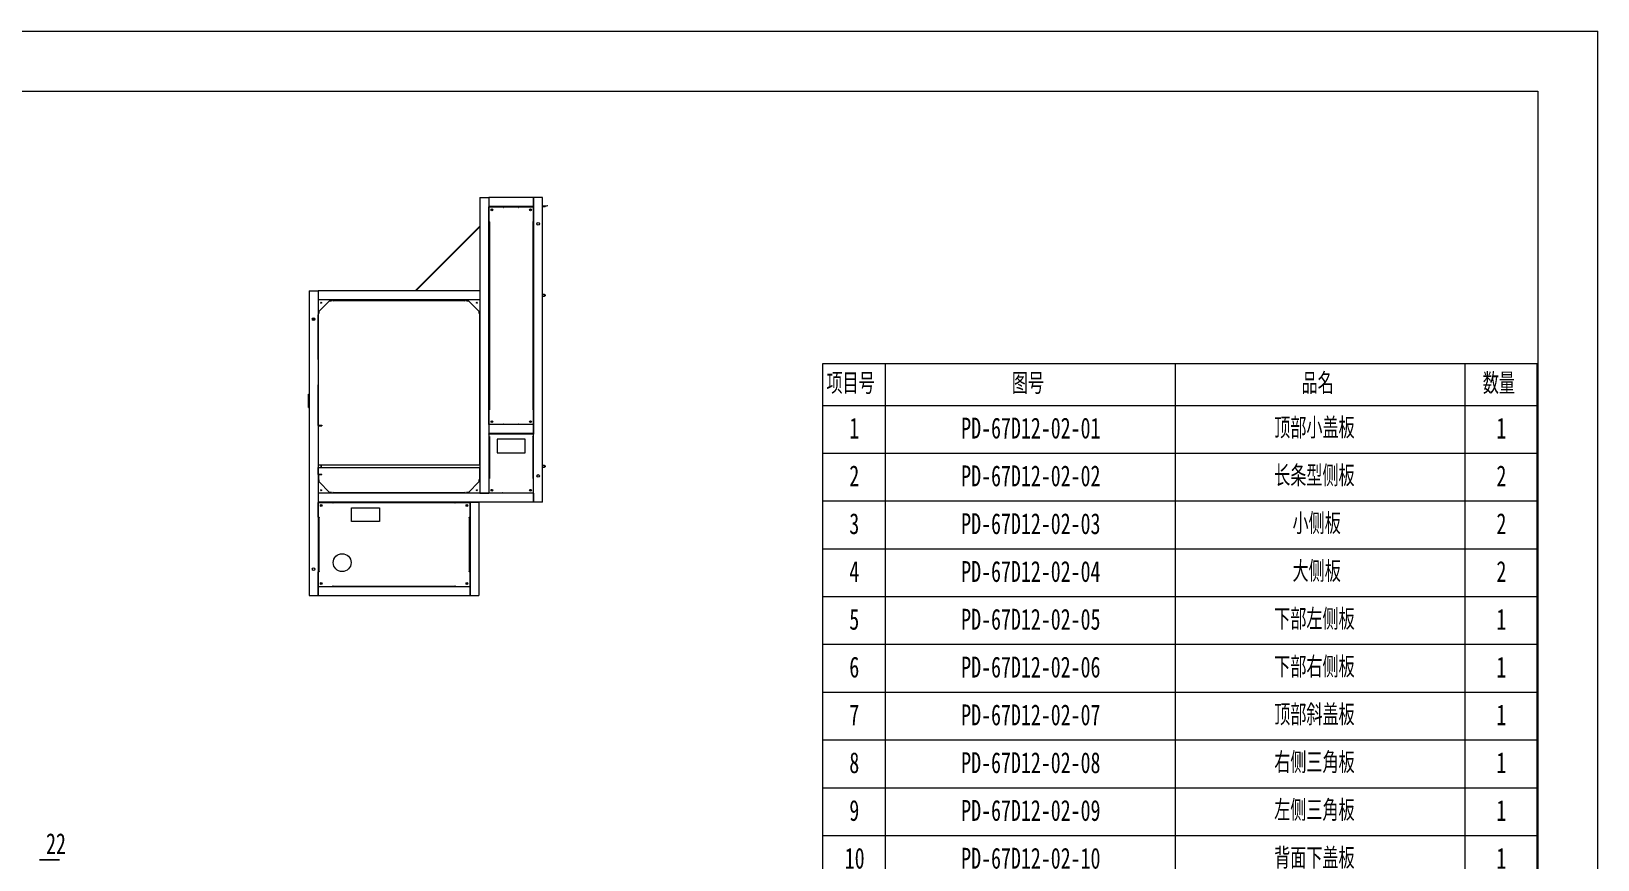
# Model space of a CAD drawing. Header units: millimetres. Extents: x 2 to 8402, y 4 to 5944.
# Drawn here: x 3153 to 8402, y 3168 to 5944 of the extents above; entities that cross this region are included whole.
import ezdxf

# ---------------------------------------------------------------- set-up
doc = ezdxf.new("R2010")
doc.units = ezdxf.units.MM
doc.header["$LTSCALE"] = 20
doc.layers.add('A-TITLEBLOCK', color=7, linetype='Continuous', lineweight=15)
doc.styles.add('SLDTEXTSTYLE0', font='TXT', dxfattribs={"width": 0.7, "bigfont": 'bigfont'})
doc.styles.add('SLDTEXTSTYLE1', font='TXT', dxfattribs={"width": 0.7})

# ---------------------------------------------------------------- blocks, each defined once
blk = doc.blocks.new('SW_TABLEANNOTATION_0')
at = {"layer": 'A-TITLEBLOCK', "color": 0}
for p, q in [((0, 0), (0, -3823.1)), ((2394.9, 0), (0, 0)), ((210.4, 0), (210.4, -138.7)), ((1181.2, 0), (1181.2, -138.7)), ((2152.1, 0), (2152.1, -138.7)), ((2394.9, -3823.1), (2394.9, 0)), ((0, -138.7), (2394.9, -138.7)), ((210.4, -138.7), (210.4, -3823.1)), ((1181.2, -138.7), (1181.2, -3823.1)), ((2152.1, -138.7), (2152.1, -3823.1)), ((0, -298.9), (2394.9, -298.9)), ((0, -459.1), (2394.9, -459.1)), ((0, -619.3), (2394.9, -619.3)), ((0, -779.5), (2394.9, -779.5)), ((0, -939.6), (2394.9, -939.6)), ((0, -1099.8), (2394.9, -1099.8)), ((0, -1260), (2394.9, -1260)), ((0, -1420.2), (2394.9, -1420.2)), ((0, -1580.4), (2394.9, -1580.4)), ((0, -1740.6), (2394.9, -1740.6)), ((0, -1900.8), (2394.9, -1900.8)), ((0, -2061), (2394.9, -2061)), ((0, -2221.2), (2394.9, -2221.2)), ((0, -2381.4), (2394.9, -2381.4)), ((0, -2541.6), (2394.9, -2541.6)), ((0, -2701.7), (2394.9, -2701.7)), ((0, -2861.9), (2394.9, -2861.9)), ((0, -3022.1), (2394.9, -3022.1)), ((0, -3182.3), (2394.9, -3182.3)), ((0, -3342.5), (2394.9, -3342.5)), ((0, -3502.7), (2394.9, -3502.7)), ((0, -3662.9), (2394.9, -3662.9)), ((0, -3823.1), (2394.9, -3823.1))]:
    blk.add_line(p, q, dxfattribs=at)
at = {"layer": 'A-TITLEBLOCK', "color": 0, "char_height": 70, "attachment_point": 1}
for s, insert, style in [('项\\M+196DA\\M+18D86', (13.4, -30.4), 'SLDTEXTSTYLE0'), ('图\\M+18D86', (634.5, -30.4), 'SLDTEXTSTYLE0'), ('\\M+19569\\M+196BC', (1605.4, -30.4), 'SLDTEXTSTYLE0'), ('\\M+19094\\M+197CA', (2212.4, -30.4), 'SLDTEXTSTYLE0'), ('1', (89.8, -179.8), 'SLDTEXTSTYLE1'), ('PD-67D12-02-01', (464.8, -179.8), 'SLDTEXTSTYLE1'), ('顶\\M+19594\\M+18FAC\\M+1E1B3\\M+194C2', (1513.6, -179.8), 'SLDTEXTSTYLE0'), ('1', (2258.2, -179.8), 'SLDTEXTSTYLE1'), ('2', (89.8, -340), 'SLDTEXTSTYLE1'), ('PD-67D12-02-02', (464.8, -340), 'SLDTEXTSTYLE1'), ('长\\M+18FF0\\M+18C5E侧\\M+194C2', (1513.6, -340), 'SLDTEXTSTYLE0'), ('2', (2258.2, -340), 'SLDTEXTSTYLE1'), ('3', (89.8, -500.2), 'SLDTEXTSTYLE1'), ('PD-67D12-02-03', (464.8, -500.2), 'SLDTEXTSTYLE1'), ('\\M+18FAC侧\\M+194C2', (1574.9, -500.2), 'SLDTEXTSTYLE0'), ('2', (2258.2, -500.2), 'SLDTEXTSTYLE1'), ('4', (89.8, -660.4), 'SLDTEXTSTYLE1'), ('PD-67D12-02-04', (464.8, -660.4), 'SLDTEXTSTYLE1'), ('\\M+191E5侧\\M+194C2', (1574.9, -660.4), 'SLDTEXTSTYLE0'), ('2', (2258.2, -660.4), 'SLDTEXTSTYLE1'), ('5', (89.8, -820.6), 'SLDTEXTSTYLE1'), ('PD-67D12-02-05', (464.8, -820.6), 'SLDTEXTSTYLE1'), ('\\M+189BA\\M+19594\\M+18DB6侧\\M+194C2', (1513.7, -820.6), 'SLDTEXTSTYLE0'), ('1', (2258.2, -820.6), 'SLDTEXTSTYLE1'), ('6', (89.9, -980.8), 'SLDTEXTSTYLE1'), ('PD-67D12-02-06', (464.8, -980.8), 'SLDTEXTSTYLE1'), ('\\M+189BA\\M+19594\\M+18945侧\\M+194C2', (1513.7, -980.8), 'SLDTEXTSTYLE0'), ('1', (2258.2, -980.8), 'SLDTEXTSTYLE1'), ('7', (89.9, -1141), 'SLDTEXTSTYLE1'), ('PD-67D12-02-07', (464.8, -1141), 'SLDTEXTSTYLE1'), ('顶\\M+19594\\M+18ECE\\M+1E1B3\\M+194C2', (1513.6, -1141), 'SLDTEXTSTYLE0'), ('1', (2258.2, -1141), 'SLDTEXTSTYLE1'), ('8', (89.9, -1301.2), 'SLDTEXTSTYLE1'), ('PD-67D12-02-08', (464.8, -1301.2), 'SLDTEXTSTYLE1'), ('\\M+18945侧\\M+18E4F\\M+18A70\\M+194C2', (1513.7, -1301.2), 'SLDTEXTSTYLE0'), ('1', (2258.2, -1301.2), 'SLDTEXTSTYLE1'), ('9', (89.9, -1461.3), 'SLDTEXTSTYLE1'), ('PD-67D12-02-09', (464.8, -1461.3), 'SLDTEXTSTYLE1'), ('\\M+18DB6侧\\M+18E4F\\M+18A70\\M+194C2', (1513.6, -1461.3), 'SLDTEXTSTYLE0'), ('1', (2258.2, -1461.3), 'SLDTEXTSTYLE1'), ('10', (74.5, -1621.5), 'SLDTEXTSTYLE1'), ('PD-67D12-02-10', (464.8, -1621.5), 'SLDTEXTSTYLE1'), ('\\M+19477\\M+196CA\\M+189BA\\M+1E1B3\\M+194C2', (1513.5, -1621.5), 'SLDTEXTSTYLE0'), ('1', (2258.2, -1621.5), 'SLDTEXTSTYLE1'), ('11', (74.5, -1781.7), 'SLDTEXTSTYLE1'), ('PD-67D12-02-11', (464.8, -1781.7), 'SLDTEXTSTYLE1'), ('\\M+19477\\M+196CA\\M+18FAC挡\\M+194C2', (1513.6, -1781.7), 'SLDTEXTSTYLE0'), ('1', (2258.2, -1781.7), 'SLDTEXTSTYLE1'), ('PD-67D12-02-12', (464.8, -1941.9), 'SLDTEXTSTYLE1'), ('\\M+19477\\M+196CA\\M+18FAC\\M+1E1B3\\M+194C2', (1513.6, -1941.9), 'SLDTEXTSTYLE0'), ('12', (74.5, -1941.9), 'SLDTEXTSTYLE1'), ('1', (2258.2, -1941.9), 'SLDTEXTSTYLE1'), ('风\\M+190EE\\M+18CC5\\M+192E8\\M+189CB1', (1498.2, -2102.1), 'SLDTEXTSTYLE0'), ('13', (74.5, -2102.1), 'SLDTEXTSTYLE1'), ('PD-67D12-02-13', (464.8, -2102.1), 'SLDTEXTSTYLE1'), ('1', (2258.2, -2102.1), 'SLDTEXTSTYLE1'), ('风\\M+190EE\\M+18CC5\\M+192E8\\M+189CB2', (1498.2, -2262.3), 'SLDTEXTSTYLE0'), ('14', (74.5, -2262.3), 'SLDTEXTSTYLE1'), ('PD-67D12-02-14', (464.8, -2262.3), 'SLDTEXTSTYLE1'), ('1', (2258.2, -2262.3), 'SLDTEXTSTYLE1'), ('15', (74.5, -2422.5), 'SLDTEXTSTYLE1'), ('PD-67D12-02-15', (464.8, -2422.5), 'SLDTEXTSTYLE1'), ('\\M+19477\\M+196CA\\M+18FE3\\M+1E1B3\\M+194C2', (1513.6, -2422.5), 'SLDTEXTSTYLE0'), ('1', (2258.2, -2422.5), 'SLDTEXTSTYLE1'), ('16', (74.5, -2582.7), 'SLDTEXTSTYLE1'), ('PD-67D12-02-16', (464.8, -2582.7), 'SLDTEXTSTYLE1'), ('线缆\\M+18CC5\\M+192E8\\M+189CB', (1513.6, -2582.7), 'SLDTEXTSTYLE0'), ('1', (2258.2, -2582.7), 'SLDTEXTSTYLE1'), ('17', (74.5, -2742.9), 'SLDTEXTSTYLE1'), ('PD-67D12-02-17', (464.8, -2742.9), 'SLDTEXTSTYLE1'), ('\\M+19463\\M+18EE8衬\\M+194C2', (1544.2, -2742.9), 'SLDTEXTSTYLE0'), ('2', (2258.2, -2742.9), 'SLDTEXTSTYLE1'), ('18', (74.5, -2903.1), 'SLDTEXTSTYLE1'), ('PD-67D12-02-18', (464.8, -2903.1), 'SLDTEXTSTYLE1'), ('\\M+18D54\\M+190A7\\M+1E1B4\\M+18E78\\M+189CB', (1513.6, -2903.1), 'SLDTEXTSTYLE0'), ('1', (2258.2, -2903.1), 'SLDTEXTSTYLE1'), ('19', (74.5, -3063.3), 'SLDTEXTSTYLE1'), ('PD-67D12-02-19', (464.8, -3063.3), 'SLDTEXTSTYLE1'), ('\\M+18D40\\M+192EA\\M+194C2', (1574.9, -3063.3), 'SLDTEXTSTYLE0'), ('1', (2258.2, -3063.3), 'SLDTEXTSTYLE1'), ('20', (74.5, -3223.5), 'SLDTEXTSTYLE1'), ('PD-67D12-02-20', (464.8, -3223.5), 'SLDTEXTSTYLE1'), ('过滤\\M+1E3A4压\\M+194C2', (1513.6, -3223.5), 'SLDTEXTSTYLE0'), ('5', (2258.2, -3223.5), 'SLDTEXTSTYLE1'), ('21', (74.5, -3383.6), 'SLDTEXTSTYLE1'), ('PD-67D12-02-21', (464.8, -3383.6), 'SLDTEXTSTYLE1'), ('\\M+19BA0\\M+1968B钩A', (1559.5, -3383.6), 'SLDTEXTSTYLE0'), ('2', (2258.2, -3383.6), 'SLDTEXTSTYLE1'), ('22', (74.5, -3543.8), 'SLDTEXTSTYLE1'), ('PD-67D12-02-22', (464.8, -3543.8), 'SLDTEXTSTYLE1'), ('\\M+194A0\\M+191CC\\M+18CC5\\M+192E8\\M+19786丝', (1483.1, -3543.8), 'SLDTEXTSTYLE0'), ('3', (2258.2, -3543.8), 'SLDTEXTSTYLE1'), ('23', (74.5, -3704), 'SLDTEXTSTYLE1'), ('PD-67D12-02-23', (464.8, -3704), 'SLDTEXTSTYLE1'), ('\\M+18D40\\M+1E1B3\\M+194C2\\M+19D87销\\M+194C2', (1482.9, -3704), 'SLDTEXTSTYLE0'), ('2', (2258.2, -3704), 'SLDTEXTSTYLE1')]:
    blk.add_mtext(s, dxfattribs=dict(at, insert=insert, style=style))
blk = doc.blocks.new('SW_NOTE_3')
at = {"layer": 'A-TITLEBLOCK', "color": 0}
for p, q in [((-67.9, 0), (0, 0)), ((0, 0), (-67.9, 0)), ((-67.9, 0), (0, 0)), ((0, 0), (-67.9, 0)), ((-67.9, 0), (0, 0)), ((0, 0), (-67.9, 0))]:
    blk.add_line(p, q, dxfattribs=at)
at = {"layer": 'A-TITLEBLOCK', "color": 0, "insert": (-12.2, 88.7), "char_height": 70, "attachment_point": 2, "style": 'SLDTEXTSTYLE1'}
blk.add_mtext('22', dxfattribs=at)

msp = doc.modelspace()

# ---------------------------------------------------------------- linework, layer by layer
at = {"color": 7, "linetype": 'Continuous', "lineweight": 15}
for p, q in [((4656.112, 5387.079), (4656.112, 4396.079)), ((4656.112, 5387.079), (4686.112, 5387.079)), ((4686.112, 5387.079), (4686.112, 4396.079)), ((4836.112, 5387.079), (4686.112, 5387.079)), ((4686.112, 5387.079), (4686.112, 5357.079)), ((4836.112, 5357.079), (4686.112, 5357.079)), ((4686.612, 5306.879), (4686.612, 5356.079)), ((4686.612, 5356.079), (4735.812, 5356.079)), ((4731.112, 5357.079), (4731.112, 5356.079)), ((4732.212, 5357.079), (4731.212, 5356.079)), ((4735.812, 5356.079), (4735.812, 5353.979)), ((4735.812, 5353.979), (4736.612, 5353.979)), ((4736.612, 5354.779), (4736.612, 5356.079)), ((4785.612, 5356.079), (4736.612, 5356.079)), ((4736.612, 5353.979), (4736.612, 5354.779)), ((4785.612, 5354.779), (4736.612, 5354.779)), ((4764.739, 5357.079), (4763.739, 5356.079)), ((4767.567, 5357.079), (4766.567, 5356.079)), ((4785.612, 5356.079), (4785.612, 5354.779)), ((4785.612, 5354.779), (4785.612, 5353.979)), ((4785.612, 5353.979), (4786.412, 5353.979)), ((4786.412, 5353.979), (4786.412, 5356.079)), ((4786.412, 5356.079), (4835.612, 5356.079)), ((4791.112, 5356.079), (4791.112, 5357.079)), ((4835.612, 5356.079), (4835.612, 5306.879)), ((4836.112, 5387.079), (4836.112, 5357.079)), ((4836.112, 4366.079), (4836.112, 5387.079)), ((4866.112, 5387.079), (4836.112, 5387.079)), ((4866.112, 4366.079), (4866.112, 5387.079)), ((4868.112, 5357.08), (4866.112, 5357.08)), ((4868.112, 5357.079), (4866.112, 5357.079)), ((4868.112, 5357.08), (4868.112, 5359.08)), ((4868.112, 5359.08), (4874.112, 5359.08)), ((4868.112, 5357.079), (4868.112, 5357.08)), ((4868.112, 5357.08), (4874.112, 5357.08)), ((4874.112, 5359.08), (4874.35, 5359.14)), ((4874.112, 5359.08), (4874.112, 5357.08)), ((4874.112, 5359.08), (4874.597, 5357.14)), ((4874.35, 5359.14), (4882.112, 5361.08)), ((4874.836, 5357.2), (4874.35, 5359.14)), ((4874.597, 5357.14), (4874.836, 5357.2)), ((4882.597, 5359.14), (4874.836, 5357.2)), ((4882.112, 5361.08), (4882.597, 5359.14)), ((4686.612, 5312.079), (4686.112, 5312.079)), ((4686.612, 5311.479), (4686.112, 5310.979)), ((4688.712, 5306.879), (4686.612, 5306.879)), ((4686.612, 4676.079), (4686.612, 5306.079)), ((4686.612, 5306.079), (4687.912, 5306.079)), ((4687.912, 5306.079), (4687.912, 4676.079)), ((4687.912, 5306.079), (4688.712, 5306.079)), ((4688.712, 5306.079), (4688.712, 5306.879)), ((4835.612, 5306.879), (4833.512, 5306.879)), ((4833.512, 5306.879), (4833.512, 5306.079)), ((4833.512, 5306.079), (4834.312, 5306.079)), ((4834.312, 4676.079), (4834.312, 5306.079)), ((4834.312, 5306.079), (4835.612, 5306.079)), ((4836.112, 5312.079), (4835.612, 5312.079)), ((4835.612, 5306.079), (4835.612, 4676.079)), ((4656.112, 5291.796), (4438.894, 5074.579)), ((4440.026, 5074.579), (4656.112, 5290.665)), ((4686.612, 5278.952), (4686.112, 5278.452)), ((4686.612, 5276.123), (4686.112, 5275.623)), ((4084.112, 5074.579), (4084.112, 4053.579)), ((4084.112, 5074.579), (4114.112, 5074.579)), ((4114.112, 5074.579), (4114.112, 4053.579)), ((4656.112, 5074.579), (4114.112, 5074.579)), ((4114.112, 5074.579), (4114.112, 5044.579)), ((4656.112, 5044.579), (4114.112, 5044.579)), ((4117.112, 5006.579), (4152.112, 5041.579)), ((4152.112, 5041.579), (4159.112, 5041.579)), ((4159.112, 5041.579), (4159.112, 5044.579)), ((4163.812, 5043.579), (4159.112, 5043.579)), ((4163.812, 5043.579), (4163.812, 5041.479)), ((4163.812, 5041.479), (4164.612, 5041.479)), ((4164.612, 5043.579), (4164.612, 5042.779)), ((4164.612, 5043.579), (4605.612, 5043.579)), ((4164.612, 5042.779), (4605.612, 5042.779)), ((4164.612, 5042.779), (4164.612, 5042.279)), ((4164.612, 5042.279), (4605.612, 5042.279)), ((4164.612, 5041.479), (4164.612, 5042.279)), ((4605.612, 5043.579), (4605.612, 5042.779)), ((4605.612, 5042.279), (4605.612, 5042.779)), ((4605.612, 5042.279), (4605.612, 5041.479)), ((4605.612, 5041.479), (4606.412, 5041.479)), ((4606.412, 5041.479), (4606.412, 5043.579)), ((4611.112, 5043.579), (4606.412, 5043.579)), ((4611.112, 5044.579), (4611.112, 5041.579)), ((4611.112, 5041.579), (4618.112, 5041.579)), ((4618.112, 5041.579), (4653.112, 5006.579)), ((4656.112, 5074.579), (4656.112, 5044.579)), ((4686.612, 5063.579), (4686.112, 5063.579)), ((4686.112, 5055.579), (4686.612, 5055.579)), ((4836.112, 5062.579), (4835.612, 5062.579)), ((4835.612, 5056.579), (4836.112, 5056.579)), ((4873.112, 5062.579), (4866.112, 5062.579)), ((4866.112, 5056.579), (4873.112, 5056.579)), ((4874.612, 5061.079), (4873.112, 5062.579)), ((4873.112, 5056.579), (4873.112, 5062.579)), ((4873.112, 5056.579), (4874.612, 5058.079)), ((4874.612, 5061.079), (4874.612, 5058.079)), ((4114.112, 4999.579), (4117.112, 4999.579)), ((4114.612, 4999.579), (4114.612, 4994.379)), ((4116.712, 4994.379), (4114.612, 4994.379)), ((4114.612, 4993.579), (4115.412, 4993.579)), ((4114.612, 4938.579), (4114.612, 4993.579)), ((4115.412, 4938.579), (4115.412, 4993.579)), ((4115.912, 4993.579), (4115.412, 4993.579)), ((4115.912, 4993.579), (4116.712, 4993.579)), ((4116.712, 4993.579), (4116.712, 4994.379)), ((4117.112, 4999.579), (4117.112, 5006.579)), ((4653.112, 5006.579), (4653.112, 4999.579)), ((4653.112, 4999.579), (4656.112, 4999.579)), ((4655.612, 4994.379), (4653.512, 4994.379)), ((4653.512, 4994.379), (4653.512, 4993.579)), ((4653.512, 4993.579), (4654.312, 4993.579)), ((4654.812, 4993.579), (4654.312, 4993.579)), ((4655.612, 4993.579), (4654.812, 4993.579)), ((4654.812, 4993.579), (4654.812, 4938.579)), ((4655.612, 4994.379), (4655.612, 4999.579)), ((4655.612, 4993.579), (4655.612, 4938.579)), ((4114.612, 4938.579), (4115.412, 4938.579)), ((4114.612, 4844.042), (4114.612, 4938.579)), ((4115.412, 4844.042), (4115.412, 4938.579)), ((4655.612, 4938.579), (4654.812, 4938.579)), ((4654.812, 4938.579), (4654.812, 4844.042)), ((4655.612, 4938.579), (4655.612, 4844.042)), ((4114.612, 4844.042), (4115.412, 4844.042)), ((4114.712, 4844.042), (4114.712, 4759.042)), ((4115.412, 4759.042), (4115.412, 4844.042)), ((4654.812, 4844.042), (4655.612, 4844.042)), ((4654.812, 4844.042), (4654.812, 4759.042)), ((4655.512, 4759.042), (4655.512, 4844.042)), ((4082.112, 4728.079), (4084.112, 4728.079)), ((4082.112, 4683.079), (4082.112, 4728.079)), ((4115.412, 4759.042), (4114.612, 4759.042)), ((4114.612, 4623.697), (4114.612, 4759.042)), ((4115.412, 4624.066), (4115.412, 4759.042)), ((4655.612, 4759.042), (4654.812, 4759.042)), ((4654.812, 4759.042), (4654.812, 4501.079)), ((4655.612, 4759.042), (4655.612, 4501.079)), ((4082.112, 4683.079), (4084.112, 4683.079)), ((4687.912, 4676.079), (4686.612, 4676.079)), ((4686.612, 4626.079), (4686.612, 4675.279)), ((4686.612, 4675.279), (4688.712, 4675.279)), ((4688.712, 4676.079), (4687.912, 4676.079)), ((4688.712, 4675.279), (4688.712, 4676.079)), ((4834.312, 4676.079), (4833.512, 4676.079)), ((4833.512, 4676.079), (4833.512, 4675.279)), ((4833.512, 4675.279), (4835.612, 4675.279)), ((4835.612, 4676.079), (4834.312, 4676.079)), ((4835.612, 4675.279), (4835.612, 4626.079)), ((4115.612, 4622.579), (4114.112, 4622.579)), ((4115.612, 4622.579), (4115.612, 4624.079)), ((4115.612, 4624.079), (4126.112, 4624.079)), ((4115.612, 4622.579), (4126.112, 4622.579)), ((4115.612, 4490.079), (4115.612, 4622.579)), ((4126.112, 4624.079), (4126.112, 4622.579)), ((4686.612, 4671.079), (4686.112, 4671.079)), ((4836.112, 4626.079), (4686.112, 4626.079)), ((4686.112, 4626.079), (4686.112, 4596.079)), ((4736.612, 4628.179), (4735.812, 4628.179)), ((4735.812, 4628.179), (4735.812, 4626.079)), ((4736.612, 4627.379), (4736.612, 4628.179)), ((4736.612, 4627.379), (4785.612, 4627.379)), ((4736.612, 4626.079), (4736.612, 4627.379)), ((4786.412, 4628.179), (4785.612, 4628.179)), ((4785.612, 4628.179), (4785.612, 4627.379)), ((4785.612, 4627.379), (4785.612, 4626.079)), ((4786.412, 4626.079), (4786.412, 4628.179)), ((4836.112, 4671.079), (4835.612, 4671.079)), ((4836.112, 4626.079), (4836.112, 4596.079)), ((4836.112, 4596.079), (4686.112, 4596.079)), ((4835.612, 4595.079), (4686.612, 4595.079)), ((4686.612, 4593.779), (4686.612, 4595.079)), ((4686.612, 4593.779), (4686.612, 4585.879)), ((4835.612, 4593.779), (4686.612, 4593.779)), ((4686.612, 4585.879), (4688.712, 4585.879)), ((4686.612, 4585.079), (4686.612, 4446.079)), ((4686.612, 4585.079), (4687.912, 4585.079)), ((4687.912, 4585.079), (4687.912, 4446.079)), ((4688.712, 4585.079), (4687.912, 4585.079)), ((4688.712, 4585.879), (4688.712, 4585.079)), ((4714.112, 4577.079), (4714.112, 4531.079)), ((4808.112, 4577.079), (4714.112, 4577.079)), ((4808.112, 4531.079), (4808.112, 4577.079)), ((4833.512, 4585.879), (4835.612, 4585.879)), ((4833.512, 4585.079), (4833.512, 4585.879)), ((4834.312, 4585.079), (4833.512, 4585.079)), ((4834.312, 4446.079), (4834.312, 4585.079)), ((4834.312, 4585.079), (4835.612, 4585.079)), ((4835.612, 4595.079), (4835.612, 4593.779)), ((4835.612, 4585.879), (4835.612, 4593.779)), ((4835.612, 4446.079), (4835.612, 4585.079)), ((4714.112, 4531.079), (4808.112, 4531.079)), ((4123.612, 4490.079), (4114.112, 4490.079)), ((4114.112, 4482.079), (4123.612, 4482.079)), ((4114.612, 4458.697), (4114.612, 4482.079)), ((4115.412, 4459.066), (4115.412, 4482.079)), ((4123.612, 4490.079), (4123.612, 4482.079)), ((4124.612, 4489.079), (4123.612, 4489.079)), ((4123.612, 4483.079), (4124.612, 4483.079)), ((4656.112, 4490.079), (4124.612, 4490.079)), ((4124.612, 4490.079), (4124.612, 4482.079)), ((4124.612, 4482.079), (4656.112, 4482.079)), ((4655.612, 4501.079), (4654.812, 4501.079)), ((4654.812, 4501.079), (4654.812, 4490.079)), ((4654.812, 4482.079), (4654.812, 4446.079)), ((4655.612, 4501.079), (4655.612, 4490.079)), ((4655.612, 4482.079), (4655.612, 4446.079)), ((4686.612, 4490.079), (4686.112, 4490.079)), ((4686.112, 4482.079), (4686.612, 4482.079)), ((4836.112, 4489.079), (4835.612, 4489.079)), ((4835.612, 4483.079), (4836.112, 4483.079)), ((4873.112, 4489.079), (4866.112, 4489.079)), ((4866.112, 4483.079), (4873.112, 4483.079)), ((4874.612, 4487.579), (4873.112, 4489.079)), ((4873.112, 4483.079), (4873.112, 4489.079)), ((4873.112, 4483.079), (4874.612, 4484.579)), ((4874.612, 4487.579), (4874.612, 4484.579)), ((4115.612, 4457.579), (4114.112, 4457.579)), ((4117.112, 4441.079), (4114.112, 4441.079)), ((4115.612, 4457.579), (4115.612, 4459.079)), ((4126.112, 4459.079), (4115.612, 4459.079)), ((4126.112, 4457.579), (4115.612, 4457.579)), ((4115.612, 4457.579), (4115.612, 4441.079)), ((4115.612, 4446.079), (4115.912, 4446.079)), ((4115.612, 4445.279), (4116.712, 4445.279)), ((4116.712, 4446.079), (4115.912, 4446.079)), ((4116.712, 4445.279), (4116.712, 4446.079)), ((4117.112, 4434.079), (4117.112, 4441.079)), ((4152.112, 4399.079), (4117.112, 4434.079)), ((4126.112, 4457.579), (4126.112, 4459.079)), ((4653.112, 4434.079), (4618.112, 4399.079)), ((4653.112, 4441.079), (4653.112, 4434.079)), ((4656.112, 4441.079), (4653.112, 4441.079)), ((4654.312, 4446.079), (4653.512, 4446.079)), ((4653.512, 4446.079), (4653.512, 4445.279)), ((4653.512, 4445.279), (4655.612, 4445.279)), ((4654.312, 4446.079), (4654.812, 4446.079)), ((4655.612, 4446.079), (4654.812, 4446.079)), ((4655.612, 4441.079), (4655.612, 4445.279)), ((4686.612, 4441.079), (4686.112, 4441.079)), ((4687.912, 4446.079), (4686.612, 4446.079)), ((4686.612, 4445.279), (4686.612, 4396.079)), ((4688.712, 4445.279), (4686.612, 4445.279)), ((4687.912, 4446.079), (4688.712, 4446.079)), ((4688.712, 4446.079), (4688.712, 4445.279)), ((4833.512, 4446.079), (4834.312, 4446.079)), ((4833.512, 4445.279), (4833.512, 4446.079)), ((4835.612, 4445.279), (4833.512, 4445.279)), ((4835.612, 4446.079), (4834.312, 4446.079)), ((4835.612, 4396.079), (4835.612, 4445.279)), ((4836.112, 4441.079), (4835.612, 4441.079)), ((4836.112, 4396.079), (4114.112, 4396.079)), ((4114.112, 4396.079), (4114.112, 4366.079)), ((4836.112, 4366.079), (4114.112, 4366.079)), ((4114.612, 4316.079), (4114.612, 4365.079)), ((4114.612, 4365.079), (4163.612, 4365.079)), ((4159.112, 4399.079), (4152.112, 4399.079)), ((4159.112, 4396.079), (4159.112, 4399.079)), ((4159.112, 4365.079), (4159.112, 4366.079)), ((4163.612, 4362.579), (4163.612, 4365.079)), ((4164.612, 4362.579), (4163.612, 4362.579)), ((4164.612, 4398.179), (4163.812, 4398.179)), ((4163.812, 4398.179), (4163.812, 4396.079)), ((4164.612, 4397.379), (4164.612, 4398.179)), ((4164.612, 4397.379), (4164.612, 4396.879)), ((4605.612, 4397.379), (4164.612, 4397.379)), ((4164.612, 4396.079), (4164.612, 4396.879)), ((4605.612, 4396.879), (4164.612, 4396.879)), ((4572.612, 4365.079), (4164.612, 4365.079)), ((4164.612, 4363.579), (4164.612, 4365.079)), ((4164.612, 4363.579), (4164.612, 4362.579)), ((4572.612, 4363.579), (4164.612, 4363.579)), ((4572.612, 4365.079), (4572.612, 4363.579)), ((4572.612, 4362.579), (4572.612, 4363.579)), ((4573.612, 4362.579), (4572.612, 4362.579)), ((4573.612, 4365.079), (4573.612, 4362.579)), ((4573.612, 4365.079), (4622.612, 4365.079)), ((4578.112, 4366.079), (4578.112, 4365.079)), ((4606.412, 4398.179), (4605.612, 4398.179)), ((4605.612, 4398.179), (4605.612, 4397.379)), ((4605.612, 4396.879), (4605.612, 4397.379)), ((4605.612, 4396.079), (4605.612, 4396.879)), ((4606.412, 4396.079), (4606.412, 4398.179)), ((4611.112, 4399.079), (4611.112, 4396.079)), ((4618.112, 4399.079), (4611.112, 4399.079)), ((4622.612, 4365.079), (4622.612, 4316.079)), ((4623.112, 4366.079), (4623.112, 4053.579)), ((4623.112, 4366.079), (4653.112, 4366.079)), ((4653.112, 4366.079), (4653.112, 4053.579)), ((4656.112, 4396.079), (4686.112, 4396.079)), ((4730.812, 4398.179), (4731.612, 4398.179)), ((4730.812, 4396.079), (4730.812, 4398.179)), ((4731.112, 4396.079), (4731.112, 4398.179)), ((4731.612, 4398.179), (4731.612, 4397.379)), ((4731.612, 4397.379), (4790.612, 4397.379)), ((4731.612, 4396.079), (4731.612, 4397.379)), ((4790.612, 4398.179), (4791.412, 4398.179)), ((4790.612, 4397.379), (4790.612, 4398.179)), ((4790.612, 4397.379), (4790.612, 4396.079)), ((4791.112, 4398.179), (4791.112, 4396.079)), ((4791.412, 4398.179), (4791.412, 4396.079)), ((4836.112, 4396.079), (4836.112, 4366.079)), ((4866.112, 4366.079), (4836.112, 4366.079)), ((4114.112, 4321.079), (4114.612, 4321.079)), ((4114.612, 4316.079), (4117.112, 4316.079)), ((4114.612, 4315.079), (4114.612, 4133.579)), ((4114.612, 4315.079), (4116.112, 4315.079)), ((4116.112, 4315.079), (4116.112, 4133.579)), ((4117.112, 4315.079), (4116.112, 4315.079)), ((4117.112, 4316.079), (4117.112, 4315.079)), ((4226.112, 4347.079), (4320.112, 4347.079)), ((4226.112, 4301.079), (4226.112, 4347.079)), ((4243.112, 4347.079), (4243.112, 4346.079)), ((4303.112, 4346.079), (4243.112, 4346.079)), ((4303.112, 4347.079), (4303.112, 4346.079)), ((4320.112, 4347.079), (4320.112, 4301.079)), ((4620.112, 4316.079), (4622.612, 4316.079)), ((4620.112, 4315.079), (4620.112, 4316.079)), ((4621.112, 4315.079), (4620.112, 4315.079)), ((4621.112, 4133.579), (4621.112, 4315.079)), ((4621.112, 4315.079), (4622.612, 4315.079)), ((4622.612, 4321.079), (4623.112, 4321.079)), ((4622.612, 4133.579), (4622.612, 4315.079)), ((4320.112, 4301.079), (4226.112, 4301.079)), ((4114.612, 4128.579), (4114.112, 4128.579)), ((4116.112, 4133.579), (4114.612, 4133.579)), ((4114.612, 4083.579), (4114.612, 4132.579)), ((4117.112, 4132.579), (4114.612, 4132.579)), ((4116.112, 4133.579), (4117.112, 4133.579)), ((4117.112, 4133.579), (4117.112, 4132.579)), ((4620.112, 4133.579), (4621.112, 4133.579)), ((4620.112, 4132.579), (4620.112, 4133.579)), ((4622.612, 4132.579), (4620.112, 4132.579)), ((4622.612, 4133.579), (4621.112, 4133.579)), ((4622.612, 4132.579), (4622.612, 4083.579)), ((4622.612, 4128.579), (4623.112, 4128.579)), ((4084.112, 4053.579), (4114.112, 4053.579)), ((4114.112, 4053.579), (4114.112, 4083.579)), ((4114.112, 4083.579), (4623.112, 4083.579)), ((4114.112, 4053.579), (4623.112, 4053.579)), ((4163.612, 4086.079), (4164.612, 4086.079)), ((4163.612, 4083.579), (4163.612, 4086.079)), ((4163.612, 4085.079), (4164.612, 4085.079)), ((4164.612, 4086.079), (4164.612, 4085.079)), ((4164.612, 4085.079), (4572.612, 4085.079)), ((4164.612, 4083.579), (4164.612, 4085.079)), ((4572.612, 4086.079), (4573.612, 4086.079)), ((4572.612, 4085.079), (4572.612, 4086.079)), ((4572.612, 4085.079), (4572.612, 4083.579)), ((4573.612, 4086.079), (4573.612, 4083.579)), ((4623.112, 4053.579), (4623.112, 4083.579)), ((4623.112, 4053.579), (4653.112, 4053.579))]:
    msp.add_line(p, q, dxfattribs=at)
at = {"color": 8, "linetype": 'Continuous', "lineweight": 15}
for p, q in [((4441.436, 5074.579), (4656.112, 5289.255)), ((4115.912, 4624.079), (4115.912, 4993.579)), ((4654.312, 4993.579), (4654.312, 4490.079)), ((4115.912, 4490.079), (4115.912, 4622.579)), ((4115.912, 4459.079), (4115.912, 4482.079)), ((4654.312, 4482.079), (4654.312, 4446.079)), ((4115.912, 4446.079), (4115.912, 4457.579)), ((4114.612, 4320.579), (4114.112, 4320.579))]:
    msp.add_line(p, q, dxfattribs=at)
at = {"color": 7, "linetype": 'Continuous', "lineweight": 15}
for centre, radius in [((4696.612, 5346.079), 3), ((4696.112, 5347.079), 1.65), ((4825.612, 5346.079), 3), ((4826.112, 5347.079), 1.65), ((4851.112, 5299.079), 4.5), ((4124.112, 5034.579), 1.65), ((4646.112, 5034.579), 1.65), ((4099.112, 4979.579), 4.5), ((4099.112, 4979.579), 2.5), ((4696.612, 4636.079), 3), ((4696.112, 4636.079), 1.65), ((4825.612, 4636.079), 3), ((4826.112, 4636.079), 1.65), ((4696.612, 4406.079), 3), ((4825.612, 4406.079), 3), ((4851.112, 4454.079), 4.5), ((4124.612, 4355.079), 3), ((4124.112, 4406.079), 1.65), ((4124.112, 4356.079), 1.65), ((4612.612, 4355.079), 3), ((4613.112, 4356.079), 1.65), ((4646.112, 4406.079), 1.65), ((4696.112, 4406.079), 1.65), ((4826.112, 4406.079), 1.65), ((4194.612, 4163.579), 30), ((4099.112, 4141.579), 4.5), ((4124.612, 4093.579), 3), ((4124.112, 4093.579), 1.65), ((4612.612, 4093.579), 3), ((4613.112, 4093.579), 1.65)]:
    msp.add_circle(centre, radius, dxfattribs=at)
for centre, radius, start, end in [((4868.112, 5357.08), 2, 90, 180), ((4866.112, 5357.079), 2, 270, 0), ((4874.112, 5359.08), 2, 270, 284.036243), ((4115.612, 4622.579), 1.5, 90, 180), ((4115.612, 4457.579), 1.5, 90, 180), ((4115.612, 4320.579), 1.5, 180, 228.189685)]:
    msp.add_arc(centre, radius, start, end, dxfattribs=at)
at = {"layer": 'A-TITLEBLOCK', "linetype": 'Continuous'}
for p, q in [((1.577, 5944.296), (8401.577, 5944.296)), ((8401.577, 4.296), (8401.577, 5944.296)), ((501.268, 5743.505), (8201.268, 5743.505)), ((8201.268, 5743.505), (8201.268, 203.505))]:
    msp.add_line(p, q, dxfattribs=at)

# ---------------------------------------------------------------- block references
at = {"layer": 'A-TITLEBLOCK'}
for name, p in [('SW_TABLEANNOTATION_0', (5804.139, 4829.447)), ('SW_NOTE_3', (3247.878, 3168.081))]:
    msp.add_blockref(name, p, dxfattribs=at)

doc.saveas('drawing.dxf')
